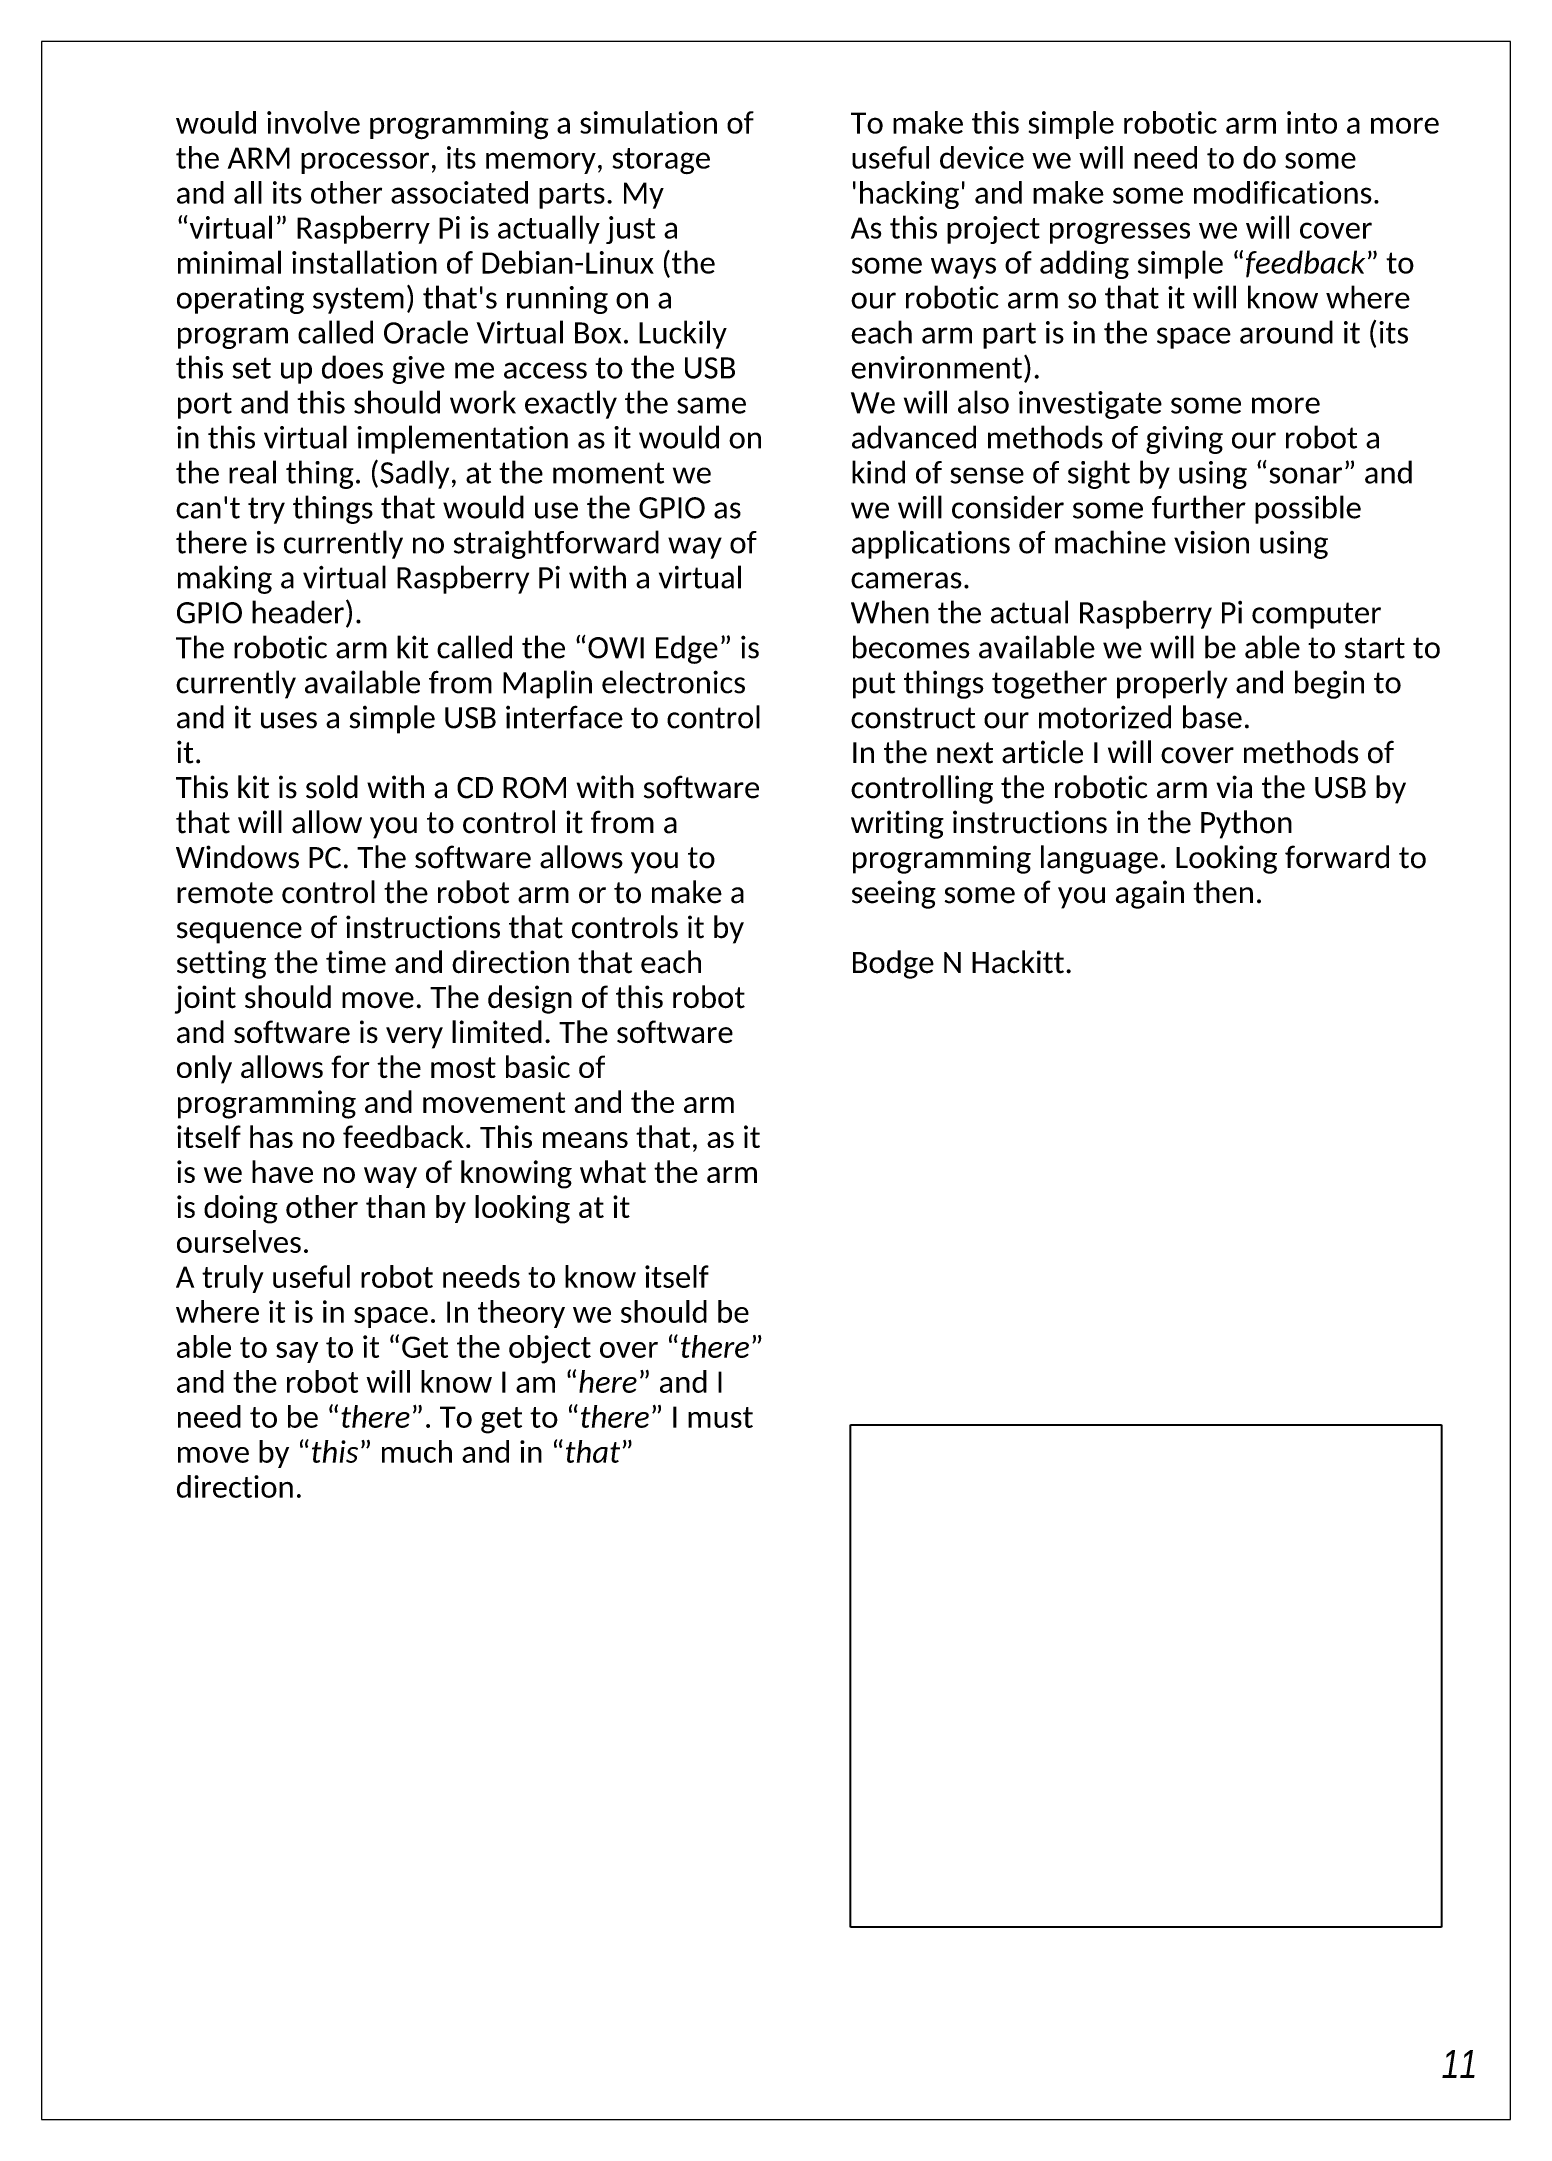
# Paper-space layout 'Page11' of a CAD drawing. Header units: millimetres. Extents: x 202 to 412, y -20 to 277.
# The model-space entities are those that its viewports show. They can reach past a viewport. Long polylines and large blocks are cut down to what shows.
import ezdxf

# ---------------------------------------------------------------- set-up
doc = ezdxf.new("R2010")
doc.units = ezdxf.units.MM
doc.layers.add('Images', color=7, linetype='Continuous')
doc.layers.add('Text', color=7, linetype='Continuous')
doc.styles.get("Standard").update_dxf_attribs({"font": 'arial.ttf'})
picture_1 = doc.add_image_def('image2.png', size_in_pixel=(467, 397))
picture_2 = doc.add_image_def('image3.jpg', size_in_pixel=(3264, 2448))

msp = doc.modelspace()

# ---------------------------------------------------------------- texts
at = {"layer": 'Text', "char_height": 3, "attachment_point": 1}
for s, insert in [("{\\fCalibri|b0|i0|c0|p34;would involve programming a simulation of the ARM processor, its memory, storage and all its other associated parts. My “virtual” Raspberry Pi is actually just a minimal installation of Debian-Linux (the operating system) that's running on a program called Oracle Virtual Box. Luckily this set up does give me access to the USB port and this should work exactly the same in this virtual implementation as it would on the real thing. (Sadly, at the moment we can't try things that would use the GPIO as there is currently no straightforward way of making a virtual Raspberry Pi with a virtual GPIO header).\\PThe robotic arm kit called the “OWI Edge” is currently available from Maplin electronics and it uses a simple USB interface to control it.\\PThis kit is sold with a CD ROM with software that will allow you to control it from a Windows PC. The software allows you to remote control the robot arm or to make a sequence of instructions that controls it by setting the time and direction that each joint should move. The design of this robot and software is very limited. The software only allows for the most basic of programming and movement and the arm itself has no feedback. This means that, as it is we have no way of knowing what the arm is doing other than by looking at it ourselves.\\PA truly useful robot needs to know itself where it is in space. In theory we should be able to say to it “Get the object over “\\fCalibri|b0|i1|c0|p34;there\\fCalibri|b0|i0|c0|p34;” and the robot will know I am “\\fCalibri|b0|i1|c0|p34;here\\fCalibri|b0|i0|c0|p34;” and I need to be “\\fCalibri|b0|i1|c0|p34;there\\fCalibri|b0|i0|c0|p34;”. To get to “\\fCalibri|b0|i1|c0|p34;there\\fCalibri|b0|i0|c0|p34;” I must move by “\\fCalibri|b0|i1|c0|p34;this\\fCalibri|b0|i0|c0|p34;” much and in “\\fCalibri|b0|i1|c0|p34;that\\fCalibri|b0|i0|c0|p34;” direction.}", (479.86, 600.18)), ("{\\fCalibri|b0|i0|c0|p34;To make this simple robotic arm into a more useful device we will need to do some 'hacking' and make some modifications.\\PAs this project progresses we will cover some ways of adding simple “\\fCalibri|b0|i1|c0|p34;feedback\\fCalibri|b0|i0|c0|p34;” to our robotic arm so that it will know where each arm part is in the space around it (its environment).\\PWe will also investigate some more advanced methods of giving our robot a kind of sense of sight by using “sonar” and we will consider some further possible applications of machine vision using cameras. \\PWhen the actual Raspberry Pi computer becomes available we will be able to start to put things together properly and begin to construct our motorized base.\\PIn the next article I will cover methods of controlling the robotic arm via the USB by writing instructions in the Python programming language. Looking forward to seeing some of you again then.\\P\\PBodge N Hackitt.}", (576.36, 600.18))]:
    msp.add_mtext_dynamic_manual_height_columns(s, width=84.5, gutter_width=12.5, heights=[0], dxfattribs=dict(at, insert=insert))
at = {"layer": 'Text', "color": 255, "insert": (660.86, 323.18), "char_height": 4, "attachment_point": 1}
msp.add_mtext_dynamic_manual_height_columns('{\\fArial Narrow|b0|i1|c0|p34;\\C43;11}', width=9.7232, gutter_width=12.5, heights=[0], dxfattribs=at)

# ---------------------------------------------------------------- pictures from other files: only their frames are drawn
at = {"layer": 'Images'}
image = msp.add_image(picture_2, insert=(221.09, 297.79), size_in_units=(451.48, 338.61), dxfattribs=dict(at, brightness=60))
image.dxf.flags = 7
image = msp.add_image(picture_1, insert=(576.36, 340.73), size_in_units=(84.5, 71.83), dxfattribs=at)
image.dxf.flags = 7

psp = doc.layouts.new('Page11')

# ---------------------------------------------------------------- viewports
at = {"layer": '0'}
psp.add_viewport(center=(307.4, 128.55), size=(210, 297.096), view_center_point=(565.69, 461.79), view_height=297.104, dxfattribs=at)

doc.saveas('drawing.dxf')
